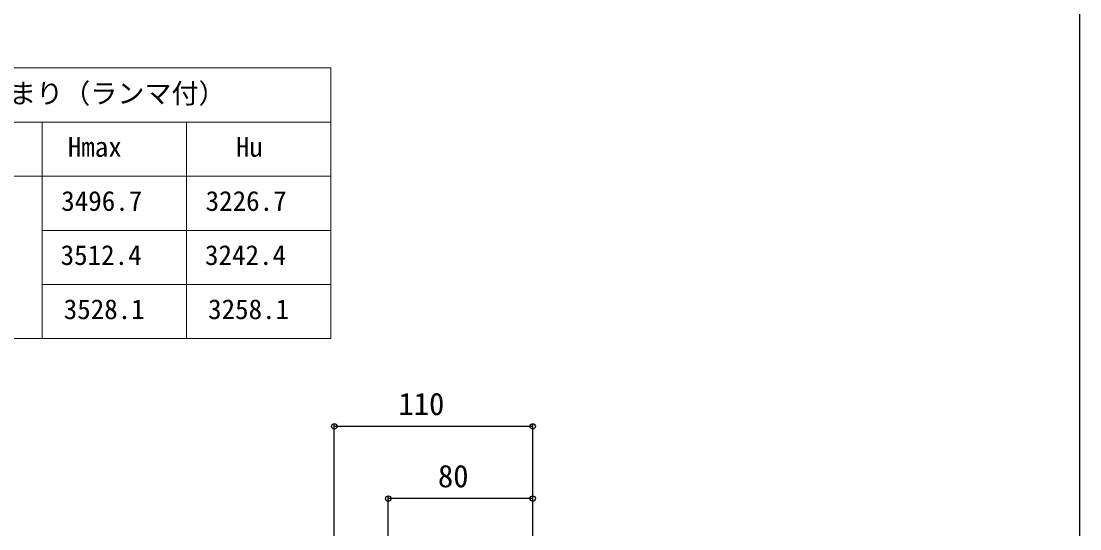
# Model space of a CAD drawing. Units: millimetres, scale not verified. Extents: x -875 to 875, y -1300 to 1294.
# Drawn here: x 288 to 875, y -230 to 51 of the extents above; entities that cross this region are included whole.
import ezdxf
from ezdxf.enums import TextEntityAlignment as Align

# ---------------------------------------------------------------- set-up
doc = ezdxf.new("R2010")
doc.units = ezdxf.units.MM
doc.header["$LTSCALE"] = 8
doc.layers.add('0-1_TABLE1', color=7, linetype='Continuous', lineweight=18)
doc.layers.add('0-7_YKK_D', color=6, linetype='Continuous')
doc.layers.add('0-8_YKK_ZWAK', color=7, linetype='Continuous')
doc.styles.add('ＭＳ ゴシック', font='')
doc.styles.get('ＭＳ ゴシック').set_extended_font_data('MS Gothic')

msp = doc.modelspace()

# ---------------------------------------------------------------- linework, layer by layer
at = {"layer": '0-1_TABLE1'}
for p, q in [((-260, 25.2), (460, 25.2)), ((460, 25.2), (460, -124.8)), ((-80, -4.8), (460, -4.8)), ((300, -4.8), (300, -124.8)), ((380, -4.8), (380, -124.8)), ((-260, -34.8), (460, -34.8)), ((300, -64.8), (460, -64.8)), ((300, -94.8), (460, -94.8)), ((-260, -124.8), (460, -124.8))]:
    msp.add_line(p, q, dxfattribs=at)
at = {"layer": '0-7_YKK_D'}
for p, q in [((461.929, -311.762), (461.929, -172.448)), ((571.873, -173.448), (461.929, -173.448)), ((571.873, -296.31), (571.873, -172.448)), ((491.873, -307.553), (491.873, -212.448)), ((571.873, -213.448), (491.873, -213.448)), ((571.873, -296.31), (571.873, -212.448))]:
    msp.add_line(p, q, dxfattribs=at)
for centre in [(461.929, -173.448), (571.873, -173.448), (491.873, -213.448), (571.873, -213.448)]:
    msp.add_circle(centre, 1.5, dxfattribs=at)
at = {"layer": '0-8_YKK_ZWAK'}
msp.add_lwpolyline([(-875, -1299.8), (875, -1299.8), (875, 1250.2)], dxfattribs=at)

# ---------------------------------------------------------------- texts
at = {"layer": '0-1_TABLE1', "style": 'ＭＳ ゴシック'}
for s, p in [('床納まり（ランマ付）', (251.705, 2.316)), ('Hmax', (314.261, -27.3)), ('Hu', (407.429, -27.3)), ('3496.7', (310.639, -57.3)), ('3226.7', (390.639, -57.3)), ('3512.4', (310.298, -87.3)), ('3242.4', (390.298, -87.3)), ('3528.1', (312.003, -117.3)), ('3258.1', (392.003, -117.3))]:
    msp.add_text(s, height=11, dxfattribs=at).set_placement(p, align=Align.BOTTOM_LEFT)
at = {"layer": '0-7_YKK_D', "style": 'ＭＳ ゴシック'}
for s, p in [('110', (497.487, -170.948)), ('80', (519.365, -210.948))]:
    msp.add_text(s, height=12.46, dxfattribs=at).set_placement(p, align=Align.BOTTOM_LEFT)

doc.saveas('drawing.dxf')
